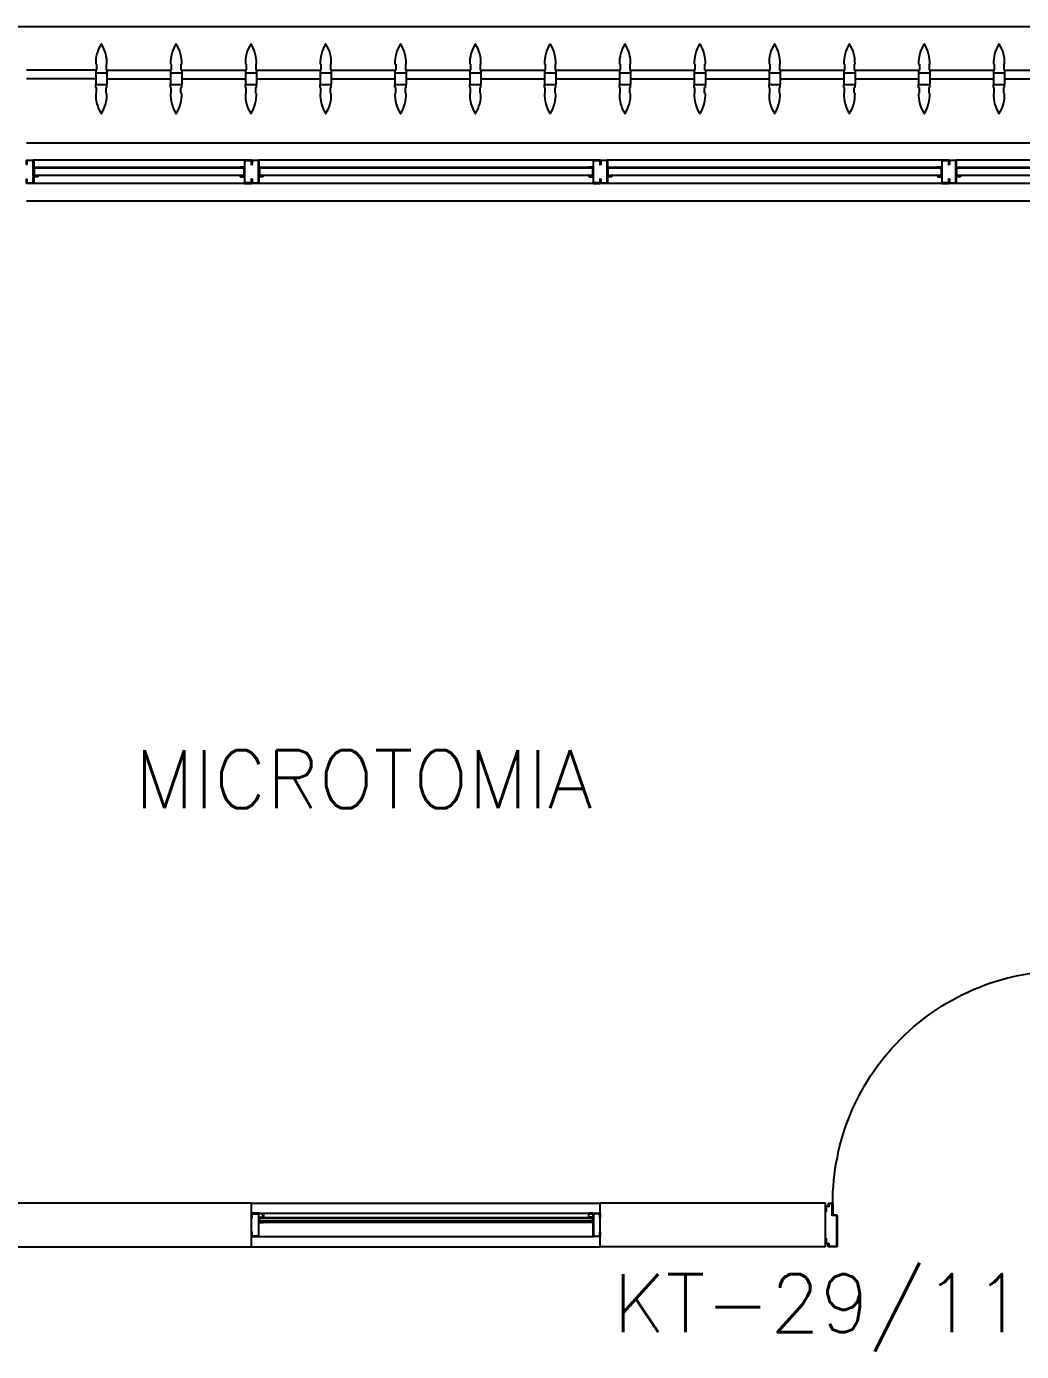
# Model space of a CAD drawing. Header units: millimetres. Extents: x 2686 to 2939, y 1294 to 1441.
# Drawn here: x 2834.321 to 2837.745, y 1434.015 to 1438.575 of the extents above; entities that cross this region are included whole.
import ezdxf

# ---------------------------------------------------------------- set-up
doc = ezdxf.new("R2010")
doc.units = ezdxf.units.MM
for name, color, linetype in [('AR-ALV', 2, 'Continuous'), ('AR-ESQ', 1, 'Continuous'), ('AR-PEITORIL', 1, 'Continuous'), ('AR-PORTA', 1, 'Continuous'), ('BR-PAINEL', 1, 'Continuous'), ('BR-SUPORTE', 1, 'Continuous'), ('DT-ESQ-BAGUETE-C', 1, 'Continuous'), ('DT-ESQ-BAGUETE-V', 1, 'Continuous'), ('DT-ESQ-CHAPA DOBRADA-V', 1, 'Continuous'), ('DT-ESQ-MARCO-V', 1, 'Continuous'), ('DT-ESQ-PERFIL CADEIRA-C', 2, 'Continuous'), ('DT-ESQ-PERFIL CADEIRA-V', 2, 'Continuous'), ('DT-ESQ-PERFIL U SIMPLES-C', 2, 'Continuous'), ('DT-ESQ-PERFIL U-C', 2, 'Continuous'), ('DT-ESQ-PERFIL U-V', 1, 'Continuous'), ('DT-ESQ-VENEZIANA-C', 1, 'Continuous'), ('DT-ESQ-VENEZIANA-V', 1, 'Continuous'), ('DT-ESQ-VIDRO-C', 2, 'Continuous'), ('DT-ESQ-VIDRO-V', 71, 'Continuous'), ('DT-TXTMOD', 1, 'Continuous'), ('ENDEREÇO', 2, 'Continuous'), ('ibio', 2, 'Continuous'), ('maçaneta', 1, 'Continuous'), ('mov', 1, 'Continuous'), ('PM-PERFIL U-C', 2, 'Continuous'), ('PM-VIDRO', 2, 'Continuous'), ('pm1', 2, 'Continuous'), ('pm2', 2, 'Continuous'), ('TEXTO', 2, 'Continuous')]:
    doc.layers.add(name, color=color, linetype=linetype)
doc.styles.add('S10', font='simplex.shx', dxfattribs={"height": 0.1})
doc.styles.add('UNB-100', font='simplex.shx', dxfattribs={"height": 0.2})
doc.styles.add('UNB1-100', font='simplex.shx', dxfattribs={"height": 0.2})

# ---------------------------------------------------------------- blocks, each defined once
blk = doc.blocks.new('EF26-P')
at = {"layer": 'DT-ESQ-BAGUETE-C', "ltscale": 0.1}
for points in [[(0.4225, -0.08), (0.409, -0.08), (0.409, -0.0785), (0.422, -0.0785, 0.414214), (0.4225, -0.078), (0.4225, -0.067, 0.414214), (0.422, -0.0665), (0.409, -0.0665), (0.409, -0.065), (0.4225, -0.065, -0.414214), (0.424, -0.0665), (0.424, -0.0785, -0.414214)], [(0.7015, -0.08), (0.715, -0.08), (0.715, -0.0785), (0.702, -0.0785, -0.414214), (0.7015, -0.078), (0.7015, -0.067, -0.414214), (0.702, -0.0665), (0.715, -0.0665), (0.715, -0.065), (0.7015, -0.065, 0.414214), (0.7, -0.0665), (0.7, -0.0785, 0.414214)], [(0.0735, -0.125), (0.06, -0.125), (0.06, -0.1235), (0.073, -0.1235, 0.414214), (0.0735, -0.123), (0.0735, -0.112, 0.414214), (0.073, -0.1115), (0.06, -0.1115), (0.06, -0.11), (0.0735, -0.11, -0.414214), (0.075, -0.1115), (0.075, -0.1235, -0.414214)], [(0.339, -0.125), (0.3525, -0.125), (0.3525, -0.1235), (0.3395, -0.1235, -0.414214), (0.339, -0.123), (0.339, -0.112, -0.414214), (0.3395, -0.1115), (0.3525, -0.1115), (0.3525, -0.11), (0.339, -0.11, 0.414214), (0.3375, -0.1115), (0.3375, -0.1235, 0.414214)]]:
    blk.add_lwpolyline(points, format="xyb", close=True, dxfattribs=at)
at = {"layer": 'DT-ESQ-BAGUETE-V', "ltscale": 0.1}
for p, q in [((0.4225, -0.065), (0.7015, -0.065)), ((0.0735, -0.11), (0.339, -0.11))]:
    blk.add_line(p, q, dxfattribs=at)
at = {"layer": 'DT-ESQ-CHAPA DOBRADA-V', "ltscale": 0.1}
for p, q in [((0.025, -0.077), (0.374, -0.077)), ((0.025, -0.08), (0.374, -0.08))]:
    blk.add_line(p, q, dxfattribs=at)
at = {"layer": 'DT-ESQ-MARCO-V', "ltscale": 0.1}
for p, q in [((0.7985, -0.06), (1.3515, -0.06)), ((1.3985, -0.06), (1.9515, -0.06)), ((1.9985, -0.06), (3.1515, -0.06)), ((3.1985, -0.06), (4.3515, -0.06)), ((4.3985, -0.06), (5.1265, -0.06)), ((0.7985, -0.14), (1.3515, -0.14)), ((1.3985, -0.14), (1.9515, -0.14)), ((1.9985, -0.14), (3.1515, -0.14)), ((3.1985, -0.14), (4.3515, -0.14)), ((4.3985, -0.14), (5.1265, -0.14))]:
    blk.add_line(p, q, dxfattribs=at)
at = {"layer": 'DT-ESQ-PERFIL CADEIRA-C', "ltscale": 0.1}
for p, q in [((0.376, -0.0885), (0.4225, -0.0885)), ((0.75, -0.0885), (0.7015, -0.0885)), ((0.025, -0.1335), (0.0735, -0.1335)), ((0.3855, -0.1335), (0.339, -0.1335))]:
    blk.add_line(p, q, dxfattribs=at)
for points in [[(0.4225, -0.087, -1), (0.4225, -0.09), (0.376, -0.09, -0.414214), (0.374, -0.088), (0.374, -0.067, -0.414214), (0.376, -0.065), (0.4075, -0.065, -0.414214), (0.409, -0.0665), (0.409, -0.087)], [(0.409, -0.0885, -0.198913), (0.4079, -0.0881, -0.198913), (0.4075, -0.087), (0.4075, -0.067, 0.414214), (0.407, -0.0665), (0.376, -0.0665, 0.414214), (0.3755, -0.067), (0.3755, -0.088, 0.414214), (0.376, -0.0885)], [(0.7015, -0.09), (0.75, -0.09), (0.75, -0.0885), (0.715, -0.0885, 0.198912), (0.7161, -0.0881, 0.198913), (0.7165, -0.087), (0.7165, -0.067, -0.414214), (0.717, -0.0665), (0.75, -0.0665), (0.75, -0.065), (0.7165, -0.065, 0.414214), (0.715, -0.0665), (0.715, -0.0785), (0.715, -0.08), (0.715, -0.087), (0.7015, -0.087, 1)], [(0.0735, -0.135), (0.025, -0.135), (0.025, -0.1335), (0.06, -0.1335, -0.198912), (0.0589, -0.1331, -0.198913), (0.0585, -0.132), (0.0585, -0.112, 0.414214), (0.058, -0.1115), (0.025, -0.1115), (0.025, -0.11), (0.0585, -0.11, -0.414214), (0.06, -0.1115), (0.06, -0.1235), (0.06, -0.125), (0.06, -0.132), (0.0735, -0.132, -1)], [(0.339, -0.132, 1), (0.339, -0.135), (0.3855, -0.135, 0.414214), (0.3875, -0.133), (0.3875, -0.112, 0.414214), (0.3855, -0.11), (0.354, -0.11, 0.414214), (0.3525, -0.1115), (0.3525, -0.132)], [(0.3525, -0.1335, 0.198913), (0.3536, -0.1331, 0.198913), (0.354, -0.132), (0.354, -0.112, -0.414214), (0.3545, -0.1115), (0.3855, -0.1115, -0.414214), (0.386, -0.112), (0.386, -0.133, -0.414214), (0.3855, -0.1335)]]:
    blk.add_lwpolyline(points, format="xyb", close=True, dxfattribs=at)
at = {"layer": 'DT-ESQ-PERFIL CADEIRA-V', "ltscale": 0.1}
for p, q in [((0.4075, -0.09), (0.7015, -0.09)), ((0.0735, -0.135), (0.339, -0.135))]:
    blk.add_line(p, q, dxfattribs=at)
at = {"layer": 'DT-ESQ-PERFIL U SIMPLES-C', "ltscale": 0.1}
for points in [[(0.376, -0.102), (0.384, -0.102), (0.384, -0.1005), (0.376, -0.1005, -0.414214), (0.3755, -0.1), (0.3755, -0.092, -0.414214), (0.376, -0.0915), (0.384, -0.0915), (0.384, -0.09), (0.376, -0.09, 0.414214), (0.374, -0.092), (0.374, -0.1, 0.414214)], [(0.3855, -0.098), (0.3775, -0.098), (0.3775, -0.0995), (0.3855, -0.0995, -0.414214), (0.386, -0.1), (0.386, -0.108, -0.414214), (0.3855, -0.1085), (0.3775, -0.1085), (0.3775, -0.11), (0.3855, -0.11, 0.414214), (0.3875, -0.108), (0.3875, -0.1, 0.414214)]]:
    blk.add_lwpolyline(points, format="xyb", close=True, dxfattribs=at)
at = {"layer": 'DT-ESQ-PERFIL U-C', "ltscale": 0.1}
for points in [[(0, -0.0615, -0.414214), (0.0015, -0.06), (0.0235, -0.06, -0.414214), (0.025, -0.0615), (0.025, -0.1385, -0.414214), (0.0235, -0.14), (0.0015, -0.14, -0.414214), (0, -0.1385), (0, -0.125), (0.0015, -0.125), (0.0015, -0.138, 0.414214), (0.002, -0.1385), (0.023, -0.1385, 0.414214), (0.0235, -0.138), (0.0235, -0.062, 0.414214), (0.023, -0.0615), (0.002, -0.0615, 0.414214), (0.0015, -0.062), (0.0015, -0.075), (0, -0.075)], [(0.775, -0.0615, 0.414214), (0.7735, -0.06), (0.7515, -0.06, 0.414214), (0.75, -0.0615), (0.75, -0.1385, 0.414214), (0.7515, -0.14), (0.7735, -0.14, 0.414214), (0.775, -0.1385), (0.775, -0.125), (0.7735, -0.125), (0.7735, -0.138, -0.414214), (0.773, -0.1385), (0.752, -0.1385, -0.414214), (0.7515, -0.138), (0.7515, -0.062, -0.414214), (0.752, -0.0615), (0.773, -0.0615, -0.414214), (0.7735, -0.062), (0.7735, -0.075), (0.775, -0.075)], [(0.8, -0.1285), (0.8, -0.1385, -0.414214), (0.7985, -0.14), (0.7765, -0.14, -0.414214), (0.775, -0.1385), (0.775, -0.125), (0.7765, -0.125), (0.7765, -0.138, 0.414214), (0.777, -0.1385), (0.798, -0.1385, 0.414214), (0.7985, -0.138), (0.7985, -0.1285), (0.7855, -0.1285, -0.414214), (0.784, -0.127), (0.784, -0.117, -0.414214), (0.7855, -0.1155), (0.7985, -0.1155), (0.7985, -0.0845), (0.7855, -0.0845, -0.414214), (0.784, -0.083), (0.784, -0.073, -0.414214), (0.7855, -0.0715), (0.7985, -0.0715), (0.7985, -0.062, 0.414214), (0.798, -0.0615), (0.777, -0.0615, 0.414214), (0.7765, -0.062), (0.7765, -0.075), (0.775, -0.075), (0.775, -0.0615, -0.414214), (0.7765, -0.06), (0.7985, -0.06, -0.414214), (0.8, -0.0615), (0.8, -0.0715, -0.414214), (0.7985, -0.073), (0.7855, -0.073), (0.7855, -0.083), (0.7985, -0.083), (0.7985, -0.083, -0.414214), (0.8, -0.0845), (0.8, -0.1155, -0.414214), (0.7985, -0.117), (0.7985, -0.117), (0.7855, -0.117), (0.7855, -0.127), (0.7985, -0.127, -0.414214)], [(1.35, -0.1285), (1.35, -0.1385, 0.414214), (1.3515, -0.14), (1.3735, -0.14, 0.414214), (1.375, -0.1385), (1.375, -0.125), (1.3735, -0.125), (1.3735, -0.138, -0.414214), (1.373, -0.1385), (1.352, -0.1385, -0.414214), (1.3515, -0.138), (1.3515, -0.1285), (1.3645, -0.1285, 0.414214), (1.366, -0.127), (1.366, -0.117, 0.414214), (1.3645, -0.1155), (1.3515, -0.1155), (1.3515, -0.0845), (1.3645, -0.0845, 0.414214), (1.366, -0.083), (1.366, -0.073, 0.414214), (1.3645, -0.0715), (1.3515, -0.0715), (1.3515, -0.062, -0.414214), (1.352, -0.0615), (1.373, -0.0615, -0.414214), (1.3735, -0.062), (1.3735, -0.075), (1.375, -0.075), (1.375, -0.0615, 0.414214), (1.3735, -0.06), (1.3515, -0.06, 0.414214), (1.35, -0.0615), (1.35, -0.0715, 0.414214), (1.3515, -0.073), (1.3645, -0.073), (1.3645, -0.083), (1.3515, -0.083), (1.3515, -0.083, 0.414214), (1.35, -0.0845), (1.35, -0.1155, 0.414214), (1.3515, -0.117), (1.3515, -0.117), (1.3645, -0.117), (1.3645, -0.127), (1.3515, -0.127, 0.414214)], [(1.4, -0.1234), (1.4, -0.086), (1.4135, -0.086, 1), (1.4135, -0.083), (1.4, -0.083), (1.4, -0.0615, 0.414214), (1.3985, -0.06), (1.3765, -0.06, 0.414214), (1.375, -0.0615), (1.375, -0.075), (1.3765, -0.075), (1.3765, -0.0615), (1.3985, -0.0615), (1.3985, -0.083, 0.414214), (1.4, -0.0845, 0.414214), (1.3985, -0.086), (1.3985, -0.1234), (1.3985, -0.1385), (1.3765, -0.1385), (1.3765, -0.125), (1.375, -0.125), (1.375, -0.1385, 0.414214), (1.3765, -0.14), (1.3985, -0.14, 0.414214), (1.4, -0.1385)], [(1.415, -0.086), (1.4015, -0.086, 0.414214), (1.4, -0.0875), (1.4, -0.1145, 0.414214), (1.4015, -0.116), (1.415, -0.116), (1.415, -0.1145), (1.4015, -0.1145), (1.4015, -0.0875), (1.415, -0.0875)], [(1.95, -0.1234), (1.95, -0.086), (1.9365, -0.086, -1), (1.9365, -0.083), (1.95, -0.083), (1.95, -0.0615, -0.414214), (1.9515, -0.06), (1.9735, -0.06, -0.414214), (1.975, -0.0615), (1.975, -0.075), (1.9735, -0.075), (1.9735, -0.0615), (1.9515, -0.0615), (1.9515, -0.083, -0.414214), (1.95, -0.0845, -0.414214), (1.9515, -0.086), (1.9515, -0.1234), (1.9515, -0.1385), (1.9735, -0.1385), (1.9735, -0.125), (1.975, -0.125), (1.975, -0.1385, -0.414214), (1.9735, -0.14), (1.9515, -0.14, -0.414214), (1.95, -0.1385)], [(1.935, -0.086), (1.9485, -0.086, -0.414214), (1.95, -0.0875), (1.95, -0.1145, -0.414214), (1.9485, -0.116), (1.935, -0.116), (1.935, -0.1145), (1.9485, -0.1145), (1.9485, -0.0875), (1.935, -0.0875)], [(2, -0.1234), (2, -0.086), (2.0135, -0.086, 1), (2.0135, -0.083), (2, -0.083), (2, -0.0615, 0.414214), (1.9985, -0.06), (1.9765, -0.06, 0.414214), (1.975, -0.0615), (1.975, -0.075), (1.9765, -0.075), (1.9765, -0.0615), (1.9985, -0.0615), (1.9985, -0.083, 0.414214), (2, -0.0845, 0.414214), (1.9985, -0.086), (1.9985, -0.1234), (1.9985, -0.1385), (1.9765, -0.1385), (1.9765, -0.125), (1.975, -0.125), (1.975, -0.1385, 0.414214), (1.9765, -0.14), (1.9985, -0.14, 0.414214), (2, -0.1385)], [(2.015, -0.086), (2.0015, -0.086, 0.414214), (2, -0.0875), (2, -0.1145, 0.414214), (2.0015, -0.116), (2.015, -0.116), (2.015, -0.1145), (2.0015, -0.1145), (2.0015, -0.0875), (2.015, -0.0875)], [(3.15, -0.1234), (3.15, -0.086), (3.1365, -0.086, -1), (3.1365, -0.083), (3.15, -0.083), (3.15, -0.0615, -0.414214), (3.1515, -0.06), (3.1735, -0.06, -0.414214), (3.175, -0.0615), (3.175, -0.075), (3.1735, -0.075), (3.1735, -0.0615), (3.1515, -0.0615), (3.1515, -0.083, -0.414214), (3.15, -0.0845, -0.414214), (3.1515, -0.086), (3.1515, -0.1234), (3.1515, -0.1385), (3.1735, -0.1385), (3.1735, -0.125), (3.175, -0.125), (3.175, -0.1385, -0.414214), (3.1735, -0.14), (3.1515, -0.14, -0.414214), (3.15, -0.1385)], [(3.135, -0.086), (3.1485, -0.086, -0.414214), (3.15, -0.0875), (3.15, -0.1145, -0.414214), (3.1485, -0.116), (3.135, -0.116), (3.135, -0.1145), (3.1485, -0.1145), (3.1485, -0.0875), (3.135, -0.0875)], [(3.2, -0.1234), (3.2, -0.086), (3.2135, -0.086, 1), (3.2135, -0.083), (3.2, -0.083), (3.2, -0.0615, 0.414214), (3.1985, -0.06), (3.1765, -0.06, 0.414214), (3.175, -0.0615), (3.175, -0.075), (3.1765, -0.075), (3.1765, -0.0615), (3.1985, -0.0615), (3.1985, -0.083, 0.414214), (3.2, -0.0845, 0.414214), (3.1985, -0.086), (3.1985, -0.1234), (3.1985, -0.1385), (3.1765, -0.1385), (3.1765, -0.125), (3.175, -0.125), (3.175, -0.1385, 0.414214), (3.1765, -0.14), (3.1985, -0.14, 0.414214), (3.2, -0.1385)], [(3.215, -0.086), (3.2015, -0.086, 0.414214), (3.2, -0.0875), (3.2, -0.1145, 0.414214), (3.2015, -0.116), (3.215, -0.116), (3.215, -0.1145), (3.2015, -0.1145), (3.2015, -0.0875), (3.215, -0.0875)], [(4.35, -0.1234), (4.35, -0.086), (4.3365, -0.086, -1), (4.3365, -0.083), (4.35, -0.083), (4.35, -0.0615, -0.414214), (4.3515, -0.06), (4.3735, -0.06, -0.414214), (4.375, -0.0615), (4.375, -0.075), (4.3735, -0.075), (4.3735, -0.0615), (4.3515, -0.0615), (4.3515, -0.083, -0.414214), (4.35, -0.0845, -0.414214), (4.3515, -0.086), (4.3515, -0.1234), (4.3515, -0.1385), (4.3735, -0.1385), (4.3735, -0.125), (4.375, -0.125), (4.375, -0.1385, -0.414214), (4.3735, -0.14), (4.3515, -0.14, -0.414214), (4.35, -0.1385)], [(4.335, -0.086), (4.3485, -0.086, -0.414214), (4.35, -0.0875), (4.35, -0.1145, -0.414214), (4.3485, -0.116), (4.335, -0.116), (4.335, -0.1145), (4.3485, -0.1145), (4.3485, -0.0875), (4.335, -0.0875)], [(4.4, -0.1234), (4.4, -0.086), (4.4135, -0.086, 1), (4.4135, -0.083), (4.4, -0.083), (4.4, -0.0615, 0.414214), (4.3985, -0.06), (4.3765, -0.06, 0.414214), (4.375, -0.0615), (4.375, -0.075), (4.3765, -0.075), (4.3765, -0.0615), (4.3985, -0.0615), (4.3985, -0.083, 0.414214), (4.4, -0.0845, 0.414214), (4.3985, -0.086), (4.3985, -0.1234), (4.3985, -0.1385), (4.3765, -0.1385), (4.3765, -0.125), (4.375, -0.125), (4.375, -0.1385, 0.414214), (4.3765, -0.14), (4.3985, -0.14, 0.414214), (4.4, -0.1385)], [(4.415, -0.086), (4.4015, -0.086, 0.414214), (4.4, -0.0875), (4.4, -0.1145, 0.414214), (4.4015, -0.116), (4.415, -0.116), (4.415, -0.1145), (4.4015, -0.1145), (4.4015, -0.0875), (4.415, -0.0875)], [(5.125, -0.1234), (5.125, -0.086), (5.1115, -0.086, -1), (5.1115, -0.083), (5.125, -0.083), (5.125, -0.0615, -0.414214), (5.1265, -0.06), (5.1485, -0.06, -0.414214), (5.15, -0.0615), (5.15, -0.075), (5.1485, -0.075), (5.1485, -0.0615), (5.1265, -0.0615), (5.1265, -0.083, -0.414214), (5.125, -0.0845, -0.414214), (5.1265, -0.086), (5.1265, -0.1234), (5.1265, -0.1385), (5.1485, -0.1385), (5.1485, -0.125), (5.15, -0.125), (5.15, -0.1385, -0.414214), (5.1485, -0.14), (5.1265, -0.14, -0.414214), (5.125, -0.1385)], [(5.11, -0.086), (5.1235, -0.086, -0.414214), (5.125, -0.0875), (5.125, -0.1145, -0.414214), (5.1235, -0.116), (5.11, -0.116), (5.11, -0.1145), (5.1235, -0.1145), (5.1235, -0.0875), (5.11, -0.0875)]]:
    blk.add_lwpolyline(points, format="xyb", close=True, dxfattribs=at)
for points in [[(1.4, -0.0845), (1.4135, -0.0845)], [(1.95, -0.0845), (1.9365, -0.0845)], [(2, -0.0845), (2.0135, -0.0845)], [(3.15, -0.0845), (3.1365, -0.0845)], [(3.2, -0.0845), (3.2135, -0.0845)], [(4.35, -0.0845), (4.3365, -0.0845)], [(4.4, -0.0845), (4.4135, -0.0845)], [(5.125, -0.0845), (5.1115, -0.0845)]]:
    blk.add_lwpolyline(points, dxfattribs=at)
at = {"layer": 'DT-ESQ-PERFIL U-V', "ltscale": 0.1}
for p, q in [((0.0235, -0.06), (0.7515, -0.06)), ((0.0235, -0.14), (0.7515, -0.14))]:
    blk.add_line(p, q, dxfattribs=at)
at = {"layer": 'DT-ESQ-VENEZIANA-C', "ltscale": 0.1}
for p, q in [((1.4015, -0.113), (1.9485, -0.113)), ((1.4015, -0.1145), (1.9485, -0.1145)), ((2.0015, -0.113), (3.1485, -0.113)), ((2.0015, -0.1145), (3.1485, -0.1145)), ((3.2015, -0.113), (4.3485, -0.113)), ((3.2015, -0.1145), (4.3485, -0.1145)), ((4.4015, -0.113), (5.1235, -0.113)), ((4.4015, -0.1145), (5.1235, -0.1145))]:
    blk.add_line(p, q, dxfattribs=at)
at = {"layer": 'DT-ESQ-VENEZIANA-V', "ltscale": 0.1}
for p, q in [((1.4015, -0.0875), (1.9485, -0.0875)), ((2.0015, -0.0875), (3.1485, -0.0875)), ((3.2015, -0.0875), (4.3485, -0.0875)), ((4.4015, -0.0875), (5.1235, -0.0875))]:
    blk.add_line(p, q, dxfattribs=at)
at = {"layer": 'DT-ESQ-VIDRO-C', "ltscale": 0.1}
for points in [[(0.7125, -0.085), (0.7125, -0.082), (0.4115, -0.082), (0.4115, -0.085)], [(1.3625, -0.081), (1.3625, -0.075), (0.7875, -0.075), (0.7875, -0.081)], [(0.063, -0.13), (0.063, -0.127), (0.3495, -0.127), (0.3495, -0.13)]]:
    blk.add_lwpolyline(points, close=True, dxfattribs=at)
at = {"layer": 'DT-ESQ-VIDRO-V', "ltscale": 0.1}
blk.add_lwpolyline([(1.3625, -0.119), (1.3625, -0.125), (0.7875, -0.125), (0.7875, -0.119)], close=True, dxfattribs=at)
at = {"layer": 'DT-TXTMOD', "ltscale": 0.1, "style": 'S10', "flags": 3}
for tag, p in [('M01', (0.025, -0.28)), ('M02', (0.3253, -0.28)), ('M03', (0.627, -0.28)), ('M04', (0.9288, -0.28)), ('M05', (1.2306, -0.28)), ('M06', (1.5323, -0.28)), ('M07', (1.8341, -0.28)), ('M08', (2.1359, -0.28)), ('M09', (2.4376, -0.28)), ('M10', (2.7394, -0.28)), ('M11', (3.0412, -0.28)), ('M12', (3.3429, -0.28)), ('M13', (3.6447, -0.28)), ('M14', (3.9464, -0.28)), ('M15', (4.2482, -0.28)), ('M16', (4.55, -0.28)), ('M17', (4.8517, -0.28))]:
    blk.add_attdef(tag, p, '', height=0.1, dxfattribs=at)
blk = doc.blocks.new('EF05-P')
at = {"layer": 'DT-ESQ-BAGUETE-C', "ltscale": 0.1}
for points in [[(0.039, -0.05), (0.0255, -0.05), (0.0255, -0.0485), (0.039, -0.0485), (0.039, -0.0365), (0.0255, -0.0365), (0.0255, -0.035), (0.039, -0.035, -0.414214), (0.0405, -0.0365), (0.0405, -0.0485, -0.414214)], [(1.161, -0.05), (1.1745, -0.05), (1.1745, -0.0485), (1.161, -0.0485), (1.161, -0.0365), (1.1745, -0.0365), (1.1745, -0.035), (1.161, -0.035, 0.414214), (1.1595, -0.0365), (1.1595, -0.0485, 0.414214)]]:
    blk.add_lwpolyline(points, format="xyb", close=True, dxfattribs=at)
at = {"layer": 'DT-ESQ-BAGUETE-V', "ltscale": 0.1}
blk.add_line((1.161, -0.05), (0.039, -0.05), dxfattribs=at)
at = {"layer": 'DT-ESQ-CHAPA DOBRADA-V', "ltscale": 0.1}
blk.add_line((1.16, -0.067), (0.04, -0.067), dxfattribs=at)
at = {"layer": 'DT-ESQ-MARCO-V', "ltscale": 0.1}
for p, q in [((0.0235, -0.035), (1.1765, -0.035)), ((0.0235, -0.115), (1.1765, -0.115))]:
    blk.add_line(p, q, dxfattribs=at)
at = {"layer": 'DT-ESQ-PERFIL U-C', "ltscale": 0.1}
for points in [[(0.025, -0.0655), (0.025, -0.0655, 0.414214), (0.0235, -0.067), (0.0235, -0.1135), (0.0015, -0.1135), (0.0015, -0.1), (0, -0.1), (0, -0.1135, 0.414214), (0.0015, -0.115), (0.0235, -0.115, 0.414214), (0.025, -0.1135), (0.025, -0.067), (0.04, -0.067, 1), (0.04, -0.064), (0.025, -0.064), (0.025, -0.0365, 0.414214), (0.0235, -0.035), (0.0015, -0.035, 0.414214), (0, -0.0365), (0, -0.05), (0.0015, -0.05), (0.0015, -0.0365), (0.0235, -0.0365), (0.0235, -0.064, 0.414214), (0.025, -0.0655), (0.04, -0.0655)], [(1.175, -0.0655), (1.175, -0.0655, -0.414214), (1.1765, -0.067), (1.1765, -0.1135), (1.1985, -0.1135), (1.1985, -0.1), (1.2, -0.1), (1.2, -0.1135, -0.414214), (1.1985, -0.115), (1.1765, -0.115, -0.414214), (1.175, -0.1135), (1.175, -0.067), (1.16, -0.067, -1), (1.16, -0.064), (1.175, -0.064), (1.175, -0.0365, -0.414214), (1.1765, -0.035), (1.1985, -0.035, -0.414214), (1.2, -0.0365), (1.2, -0.05), (1.1985, -0.05), (1.1985, -0.0365), (1.1765, -0.0365), (1.1765, -0.064, -0.414214), (1.175, -0.0655), (1.16, -0.0655)]]:
    blk.add_lwpolyline(points, format="xyb", dxfattribs=at)
at = {"layer": 'DT-ESQ-VIDRO-C', "ltscale": 0.1}
blk.add_lwpolyline([(0.027, -0.062), (0.027, -0.052), (1.173, -0.052), (1.173, -0.062)], close=True, dxfattribs=at)
at = {"layer": 'DT-TXTMOD', "ltscale": 0.1, "style": 'S10', "flags": 3}
blk.add_attdef('EF05', (0.05, 0), '', height=0.1, dxfattribs=at)
blk = doc.blocks.new('PM3V')
at = {"layer": 'maçaneta'}
for points in [[(0.02, 0.9), (-0.035, 0.9), (-0.035, 0.79), (0, 0.79), (0, 0.8), (-0.02, 0.8), (-0.02, 0.8785, -0.414214), (-0.0185, 0.88), (0.02, 0.88)], [(0.125, 0.9), (0.07, 0.9), (0.07, 0.88), (0.1085, 0.88, -0.414214), (0.11, 0.8785), (0.11, 0.8), (0.09, 0.8), (0.09, 0.79), (0.125, 0.79)]]:
    blk.add_lwpolyline(points, format="xyb", close=True, dxfattribs=at)
for points in [[(0.02, 0.79), (0.02, 0.83), (0.025, 0.83), (0.025, 0.79)], [(0.07, 0.79), (0.07, 0.83), (0.065, 0.83), (0.065, 0.79)]]:
    blk.add_lwpolyline(points, close=True, dxfattribs=at)
at = {"layer": 'mov'}
blk.add_arc((0.025, 0.15), 0.8, 356.8472, 90, dxfattribs=at)
at = {"layer": 'PM-PERFIL U-C'}
for p, q in [((0, 0.12), (0, 0.1385)), ((0.0015, 0.14), (0.01, 0.14)), ((0.002, 0.138), (0.002, 0.12)), ((0.0105, 0.138), (0.002, 0.138)), ((0.01, 0.14), (0.01, 0.1485)), ((0.0115, 0.15), (0.0235, 0.15)), ((0.012, 0.148), (0.012, 0.1395)), ((0.023, 0.148), (0.012, 0.148)), ((0.023, 0.1085), (0.023, 0.148)), ((0.025, 0.1485), (0.025, 0.109)), ((0.825, 0.1485), (0.825, 0.109)), ((0.8385, 0.15), (0.8265, 0.15)), ((0.827, 0.148), (0.838, 0.148)), ((0.827, 0.1085), (0.827, 0.148)), ((0.838, 0.148), (0.838, 0.1395)), ((0.8395, 0.138), (0.848, 0.138)), ((0.84, 0.14), (0.84, 0.1485)), ((0.8485, 0.14), (0.84, 0.14)), ((0.848, 0.138), (0.848, 0.12)), ((0.85, 0.12), (0.85, 0.1385)), ((0.002, 0.12), (0, 0.12)), ((0.038, 0.107), (0.0245, 0.107)), ((0.0385, 0.109), (0.025, 0.109)), ((0.038, 0.107), (0.038, 0.002)), ((0.04, 0.1075), (0.04, 0.0015)), ((0.81, 0.1075), (0.81, 0.0015)), ((0.8115, 0.109), (0.825, 0.109)), ((0.812, 0.107), (0.8255, 0.107)), ((0.812, 0.107), (0.812, 0.002)), ((0.848, 0.12), (0.85, 0.12)), ((0, 0.03), (0.002, 0.03)), ((0, 0.0115), (0, 0.03)), ((0.01, 0.01), (0.0015, 0.01)), ((0.002, 0.03), (0.002, 0.012)), ((0.002, 0.012), (0.0105, 0.012)), ((0.01, 0.0015), (0.01, 0.01)), ((0.0385, 0), (0.0115, 0)), ((0.012, 0.0105), (0.012, 0.002)), ((0.012, 0.002), (0.038, 0.002)), ((0.8115, 0), (0.8385, 0)), ((0.838, 0.002), (0.812, 0.002)), ((0.838, 0.0105), (0.838, 0.002)), ((0.848, 0.012), (0.8395, 0.012)), ((0.84, 0.0015), (0.84, 0.01)), ((0.84, 0.01), (0.8485, 0.01)), ((0.85, 0.03), (0.848, 0.03)), ((0.848, 0.03), (0.848, 0.012)), ((0.85, 0.0115), (0.85, 0.03))]:
    blk.add_line(p, q, dxfattribs=at)
for centre, start, end in [((0.0015, 0.1385), 90, 180), ((0.0115, 0.1485), 90, 180), ((0.0105, 0.1395), 270, 0), ((0.0235, 0.1485), 360, 90), ((0.8265, 0.1485), 90, 180), ((0.8395, 0.1395), 180, 270), ((0.8385, 0.1485), 0, 90), ((0.8485, 0.1385), 0, 90), ((0.0245, 0.1085), 180, 270), ((0.0385, 0.1075), 0, 90), ((0.8115, 0.1075), 90, 180), ((0.8255, 0.1085), 270, 0), ((0.0015, 0.0115), 180, 270), ((0.0115, 0.0015), 180, 270), ((0.0105, 0.0105), 0, 90), ((0.0385, 0.0015), 269.9386, 0), ((0.8115, 0.0015), 180, 270.0614), ((0.8395, 0.0105), 90, 180), ((0.8385, 0.0015), 270, 0), ((0.8485, 0.0115), 270, 0)]:
    blk.add_arc(centre, 0.0015, start, end, dxfattribs=at)
at = {"layer": 'PM-VIDRO', "color": 1}
for p, q in [((0.04, 0.45), (0.04, 0.75)), ((0.05, 0.75), (0.05, 0.45))]:
    blk.add_line(p, q, dxfattribs=at)
at = {"layer": 'pm1'}
for p, q in [((0.025, 0.95), (0.065, 0.95)), ((0.025, 0.75), (0.025, 0.95)), ((0.065, 0.95), (0.065, 0.76)), ((0.04, 0.75), (0.025, 0.75)), ((0.065, 0.76), (0.04, 0.76)), ((0.04, 0.75), (0.04, 0.76)), ((0.05, 0.76), (0.05, 0.75)), ((0.065, 0.75), (0.05, 0.75)), ((0.065, 0.76), (0.065, 0.75)), ((0.025, 0.15), (0.025, 0.45)), ((0.04, 0.45), (0.025, 0.45)), ((0.04, 0.44), (0.04, 0.45)), ((0.065, 0.44), (0.04, 0.44)), ((0.065, 0.45), (0.05, 0.45)), ((0.05, 0.45), (0.05, 0.44)), ((0.065, 0.45), (0.065, 0.44)), ((0.065, 0.44), (0.065, 0.15)), ((0.065, 0.15), (0.025, 0.15))]:
    blk.add_line(p, q, dxfattribs=at)
at = {"layer": 'pm2'}
for p, q in [((0.025, 0.45), (0.025, 0.75)), ((0.065, 0.75), (0.065, 0.45)), ((0.025, 0.15), (0.025, 0.109)), ((0.025, 0.109), (0.035, 0.109)), ((0.8252, 0.109), (0.8152, 0.109)), ((0.8152, 0), (0.8402, 0)), ((0.8402, 0.01), (0.8502, 0.01)), ((0.8402, 0), (0.8402, 0.01))]:
    blk.add_line(p, q, dxfattribs=at)

msp = doc.modelspace()

# ---------------------------------------------------------------- linework, layer by layer
at = {"layer": 'AR-ALV'}
for p, q in [((2835.0957, 1434.5252), (2833.6707, 1434.5252)), ((2835.0957, 1434.3752), (2835.0957, 1434.5252)), ((2837.0705, 1434.5252), (2836.2957, 1434.5252)), ((2836.2957, 1434.3752), (2836.2957, 1434.5252)), ((2837.0705, 1434.3752), (2837.0705, 1434.5252)), ((2829.2707, 1434.3749), (2835.0957, 1434.3749)), ((2837.0705, 1434.3752), (2836.2957, 1434.3752))]:
    msp.add_line(p, q, dxfattribs=at)
at = {"layer": 'AR-PEITORIL'}
for p, q in [((2834.3207, 1438.1749), (2839.4707, 1438.1749)), ((2834.3207, 1437.9749), (2839.4707, 1437.9749)), ((2835.0957, 1434.5252), (2836.2957, 1434.5252)), ((2835.0957, 1434.3752), (2836.2957, 1434.3752))]:
    msp.add_line(p, q, dxfattribs=at)
at = {"layer": 'BR-PAINEL'}
for p, q in [((2834.559, 1438.4449), (2834.5615, 1438.4449)), ((2834.559, 1438.4249), (2834.559, 1438.4149)), ((2834.559, 1438.4249), (2834.5615, 1438.4249)), ((2834.559, 1438.4149), (2834.5974, 1438.4149)), ((2834.559, 1438.4149), (2834.559, 1438.3749)), ((2834.5615, 1438.4449), (2834.5615, 1438.4249)), ((2834.5949, 1438.4449), (2834.5949, 1438.4249)), ((2834.5974, 1438.4449), (2834.5949, 1438.4449)), ((2834.5974, 1438.4249), (2834.5949, 1438.4249)), ((2834.5974, 1438.4249), (2834.5974, 1438.4149)), ((2834.5974, 1438.4149), (2834.5974, 1438.3749)), ((2834.8165, 1438.4449), (2834.819, 1438.4449)), ((2834.8165, 1438.4249), (2834.8165, 1438.4149)), ((2834.8165, 1438.4249), (2834.819, 1438.4249)), ((2834.8165, 1438.4149), (2834.8549, 1438.4149)), ((2834.8165, 1438.4149), (2834.8165, 1438.3749)), ((2834.819, 1438.4449), (2834.819, 1438.4249)), ((2834.8524, 1438.4449), (2834.8524, 1438.4249)), ((2834.8549, 1438.4449), (2834.8524, 1438.4449)), ((2834.8549, 1438.4249), (2834.8524, 1438.4249)), ((2834.8549, 1438.4249), (2834.8549, 1438.4149)), ((2834.8549, 1438.4149), (2834.8549, 1438.3749)), ((2835.074, 1438.4449), (2835.0765, 1438.4449)), ((2835.074, 1438.4249), (2835.074, 1438.4149)), ((2835.074, 1438.4249), (2835.0765, 1438.4249)), ((2835.074, 1438.4149), (2835.1124, 1438.4149)), ((2835.074, 1438.4149), (2835.074, 1438.3749)), ((2835.0765, 1438.4449), (2835.0765, 1438.4249)), ((2835.1099, 1438.4449), (2835.1099, 1438.4249)), ((2835.1124, 1438.4449), (2835.1099, 1438.4449)), ((2835.1124, 1438.4249), (2835.1099, 1438.4249)), ((2835.1124, 1438.4249), (2835.1124, 1438.4149)), ((2835.1124, 1438.4149), (2835.1124, 1438.3749)), ((2835.3315, 1438.4449), (2835.334, 1438.4449)), ((2835.3315, 1438.4249), (2835.3315, 1438.4149)), ((2835.3315, 1438.4249), (2835.334, 1438.4249)), ((2835.3315, 1438.4149), (2835.3699, 1438.4149)), ((2835.3315, 1438.4149), (2835.3315, 1438.3749)), ((2835.334, 1438.4449), (2835.334, 1438.4249)), ((2835.3674, 1438.4449), (2835.3674, 1438.4249)), ((2835.3699, 1438.4449), (2835.3674, 1438.4449)), ((2835.3699, 1438.4249), (2835.3674, 1438.4249)), ((2835.3699, 1438.4249), (2835.3699, 1438.4149)), ((2835.3699, 1438.4149), (2835.3699, 1438.3749)), ((2835.589, 1438.4449), (2835.5915, 1438.4449)), ((2835.589, 1438.4249), (2835.589, 1438.4149)), ((2835.589, 1438.4249), (2835.5915, 1438.4249)), ((2835.589, 1438.4149), (2835.6274, 1438.4149)), ((2835.589, 1438.4149), (2835.589, 1438.3749)), ((2835.5915, 1438.4449), (2835.5915, 1438.4249)), ((2835.6249, 1438.4449), (2835.6249, 1438.4249)), ((2835.6274, 1438.4449), (2835.6249, 1438.4449)), ((2835.6274, 1438.4249), (2835.6249, 1438.4249)), ((2835.6274, 1438.4249), (2835.6274, 1438.4149)), ((2835.6274, 1438.4149), (2835.6274, 1438.3749)), ((2835.8465, 1438.4449), (2835.849, 1438.4449)), ((2835.8465, 1438.4249), (2835.8465, 1438.4149)), ((2835.8465, 1438.4249), (2835.849, 1438.4249)), ((2835.8465, 1438.4149), (2835.8849, 1438.4149)), ((2835.8465, 1438.4149), (2835.8465, 1438.3749)), ((2835.849, 1438.4449), (2835.849, 1438.4249)), ((2835.8824, 1438.4449), (2835.8824, 1438.4249)), ((2835.8849, 1438.4449), (2835.8824, 1438.4449)), ((2835.8849, 1438.4249), (2835.8824, 1438.4249)), ((2835.8849, 1438.4249), (2835.8849, 1438.4149)), ((2835.8849, 1438.4149), (2835.8849, 1438.3749)), ((2836.104, 1438.4449), (2836.1065, 1438.4449)), ((2836.104, 1438.4249), (2836.104, 1438.4149)), ((2836.104, 1438.4249), (2836.1065, 1438.4249)), ((2836.104, 1438.4149), (2836.1424, 1438.4149)), ((2836.104, 1438.4149), (2836.104, 1438.3749)), ((2836.1065, 1438.4449), (2836.1065, 1438.4249)), ((2836.1399, 1438.4449), (2836.1399, 1438.4249)), ((2836.1424, 1438.4449), (2836.1399, 1438.4449)), ((2836.1424, 1438.4249), (2836.1399, 1438.4249)), ((2836.1424, 1438.4249), (2836.1424, 1438.4149)), ((2836.1424, 1438.4149), (2836.1424, 1438.3749)), ((2836.3615, 1438.4449), (2836.364, 1438.4449)), ((2836.3615, 1438.4249), (2836.3615, 1438.4149)), ((2836.3615, 1438.4249), (2836.364, 1438.4249)), ((2836.3615, 1438.4149), (2836.3999, 1438.4149)), ((2836.3615, 1438.4149), (2836.3615, 1438.3749)), ((2836.364, 1438.4449), (2836.364, 1438.4249)), ((2836.3974, 1438.4449), (2836.3974, 1438.4249)), ((2836.3999, 1438.4449), (2836.3974, 1438.4449)), ((2836.3999, 1438.4249), (2836.3974, 1438.4249)), ((2836.3999, 1438.4249), (2836.3999, 1438.4149)), ((2836.3999, 1438.4149), (2836.3999, 1438.3749)), ((2836.619, 1438.4449), (2836.6215, 1438.4449)), ((2836.619, 1438.4249), (2836.619, 1438.4149)), ((2836.619, 1438.4249), (2836.6215, 1438.4249)), ((2836.619, 1438.4149), (2836.6574, 1438.4149)), ((2836.619, 1438.4149), (2836.619, 1438.3749)), ((2836.6215, 1438.4449), (2836.6215, 1438.4249)), ((2836.6549, 1438.4449), (2836.6549, 1438.4249)), ((2836.6574, 1438.4449), (2836.6549, 1438.4449)), ((2836.6574, 1438.4249), (2836.6549, 1438.4249)), ((2836.6574, 1438.4249), (2836.6574, 1438.4149)), ((2836.6574, 1438.4149), (2836.6574, 1438.3749)), ((2836.8765, 1438.4449), (2836.879, 1438.4449)), ((2836.8765, 1438.4249), (2836.8765, 1438.4149)), ((2836.8765, 1438.4249), (2836.879, 1438.4249)), ((2836.8765, 1438.4149), (2836.9149, 1438.4149)), ((2836.8765, 1438.4149), (2836.8765, 1438.3749)), ((2836.879, 1438.4449), (2836.879, 1438.4249)), ((2836.9124, 1438.4449), (2836.9124, 1438.4249)), ((2836.9149, 1438.4449), (2836.9124, 1438.4449)), ((2836.9149, 1438.4249), (2836.9124, 1438.4249)), ((2836.9149, 1438.4249), (2836.9149, 1438.4149)), ((2836.9149, 1438.4149), (2836.9149, 1438.3749)), ((2837.134, 1438.4449), (2837.1365, 1438.4449)), ((2837.134, 1438.4249), (2837.134, 1438.4149)), ((2837.134, 1438.4249), (2837.1365, 1438.4249)), ((2837.134, 1438.4149), (2837.1724, 1438.4149)), ((2837.134, 1438.4149), (2837.134, 1438.3749)), ((2837.1365, 1438.4449), (2837.1365, 1438.4249)), ((2837.1699, 1438.4449), (2837.1699, 1438.4249)), ((2837.1724, 1438.4449), (2837.1699, 1438.4449)), ((2837.1724, 1438.4249), (2837.1699, 1438.4249)), ((2837.1724, 1438.4249), (2837.1724, 1438.4149)), ((2837.1724, 1438.4149), (2837.1724, 1438.3749)), ((2837.3915, 1438.4449), (2837.394, 1438.4449)), ((2837.3915, 1438.4249), (2837.3915, 1438.4149)), ((2837.3915, 1438.4249), (2837.394, 1438.4249)), ((2837.3915, 1438.4149), (2837.4299, 1438.4149)), ((2837.3915, 1438.4149), (2837.3915, 1438.3749)), ((2837.394, 1438.4449), (2837.394, 1438.4249)), ((2837.4274, 1438.4449), (2837.4274, 1438.4249)), ((2837.4299, 1438.4449), (2837.4274, 1438.4449)), ((2837.4299, 1438.4249), (2837.4274, 1438.4249)), ((2837.4299, 1438.4249), (2837.4299, 1438.4149)), ((2837.4299, 1438.4149), (2837.4299, 1438.3749)), ((2837.649, 1438.4449), (2837.6515, 1438.4449)), ((2837.649, 1438.4249), (2837.649, 1438.4149)), ((2837.649, 1438.4249), (2837.6515, 1438.4249)), ((2837.649, 1438.4149), (2837.6874, 1438.4149)), ((2837.649, 1438.4149), (2837.649, 1438.3749)), ((2837.6515, 1438.4449), (2837.6515, 1438.4249)), ((2837.6849, 1438.4449), (2837.6849, 1438.4249)), ((2837.6874, 1438.4449), (2837.6849, 1438.4449)), ((2837.6874, 1438.4249), (2837.6849, 1438.4249)), ((2837.6874, 1438.4249), (2837.6874, 1438.4149)), ((2837.6874, 1438.4149), (2837.6874, 1438.3749)), ((2834.559, 1438.3749), (2834.5974, 1438.3749)), ((2834.559, 1438.3649), (2834.559, 1438.3749)), ((2834.559, 1438.3649), (2834.5615, 1438.3649)), ((2834.5615, 1438.3449), (2834.5615, 1438.3649)), ((2834.5974, 1438.3649), (2834.5949, 1438.3649)), ((2834.5949, 1438.3449), (2834.5949, 1438.3649)), ((2834.5974, 1438.3649), (2834.5974, 1438.3749)), ((2834.8165, 1438.3749), (2834.8549, 1438.3749)), ((2834.8165, 1438.3649), (2834.8165, 1438.3749)), ((2834.8165, 1438.3649), (2834.819, 1438.3649)), ((2834.819, 1438.3449), (2834.819, 1438.3649)), ((2834.8549, 1438.3649), (2834.8524, 1438.3649)), ((2834.8524, 1438.3449), (2834.8524, 1438.3649)), ((2834.8549, 1438.3649), (2834.8549, 1438.3749)), ((2835.074, 1438.3749), (2835.1124, 1438.3749)), ((2835.074, 1438.3649), (2835.074, 1438.3749)), ((2835.074, 1438.3649), (2835.0765, 1438.3649)), ((2835.0765, 1438.3449), (2835.0765, 1438.3649)), ((2835.1124, 1438.3649), (2835.1099, 1438.3649)), ((2835.1099, 1438.3449), (2835.1099, 1438.3649)), ((2835.1124, 1438.3649), (2835.1124, 1438.3749)), ((2835.3315, 1438.3749), (2835.3699, 1438.3749)), ((2835.3315, 1438.3649), (2835.3315, 1438.3749)), ((2835.3315, 1438.3649), (2835.334, 1438.3649)), ((2835.334, 1438.3449), (2835.334, 1438.3649)), ((2835.3699, 1438.3649), (2835.3674, 1438.3649)), ((2835.3674, 1438.3449), (2835.3674, 1438.3649)), ((2835.3699, 1438.3649), (2835.3699, 1438.3749)), ((2835.589, 1438.3749), (2835.6274, 1438.3749)), ((2835.589, 1438.3649), (2835.589, 1438.3749)), ((2835.589, 1438.3649), (2835.5915, 1438.3649)), ((2835.5915, 1438.3449), (2835.5915, 1438.3649)), ((2835.6274, 1438.3649), (2835.6249, 1438.3649)), ((2835.6249, 1438.3449), (2835.6249, 1438.3649)), ((2835.6274, 1438.3649), (2835.6274, 1438.3749)), ((2835.8465, 1438.3749), (2835.8849, 1438.3749)), ((2835.8465, 1438.3649), (2835.8465, 1438.3749)), ((2835.8465, 1438.3649), (2835.849, 1438.3649)), ((2835.849, 1438.3449), (2835.849, 1438.3649)), ((2835.8849, 1438.3649), (2835.8824, 1438.3649)), ((2835.8824, 1438.3449), (2835.8824, 1438.3649)), ((2835.8849, 1438.3649), (2835.8849, 1438.3749)), ((2836.104, 1438.3749), (2836.1424, 1438.3749)), ((2836.104, 1438.3649), (2836.104, 1438.3749)), ((2836.104, 1438.3649), (2836.1065, 1438.3649)), ((2836.1065, 1438.3449), (2836.1065, 1438.3649)), ((2836.1424, 1438.3649), (2836.1399, 1438.3649)), ((2836.1399, 1438.3449), (2836.1399, 1438.3649)), ((2836.1424, 1438.3649), (2836.1424, 1438.3749)), ((2836.3615, 1438.3749), (2836.3999, 1438.3749)), ((2836.3615, 1438.3649), (2836.3615, 1438.3749)), ((2836.3615, 1438.3649), (2836.364, 1438.3649)), ((2836.364, 1438.3449), (2836.364, 1438.3649)), ((2836.3999, 1438.3649), (2836.3974, 1438.3649)), ((2836.3974, 1438.3449), (2836.3974, 1438.3649)), ((2836.3999, 1438.3649), (2836.3999, 1438.3749)), ((2836.619, 1438.3749), (2836.6574, 1438.3749)), ((2836.619, 1438.3649), (2836.619, 1438.3749)), ((2836.619, 1438.3649), (2836.6215, 1438.3649)), ((2836.6215, 1438.3449), (2836.6215, 1438.3649)), ((2836.6574, 1438.3649), (2836.6549, 1438.3649)), ((2836.6549, 1438.3449), (2836.6549, 1438.3649)), ((2836.6574, 1438.3649), (2836.6574, 1438.3749)), ((2836.8765, 1438.3749), (2836.9149, 1438.3749)), ((2836.8765, 1438.3649), (2836.8765, 1438.3749)), ((2836.8765, 1438.3649), (2836.879, 1438.3649)), ((2836.879, 1438.3449), (2836.879, 1438.3649)), ((2836.9149, 1438.3649), (2836.9124, 1438.3649)), ((2836.9124, 1438.3449), (2836.9124, 1438.3649)), ((2836.9149, 1438.3649), (2836.9149, 1438.3749)), ((2837.134, 1438.3749), (2837.1724, 1438.3749)), ((2837.134, 1438.3649), (2837.134, 1438.3749)), ((2837.134, 1438.3649), (2837.1365, 1438.3649)), ((2837.1365, 1438.3449), (2837.1365, 1438.3649)), ((2837.1724, 1438.3649), (2837.1699, 1438.3649)), ((2837.1699, 1438.3449), (2837.1699, 1438.3649)), ((2837.1724, 1438.3649), (2837.1724, 1438.3749)), ((2837.3915, 1438.3749), (2837.4299, 1438.3749)), ((2837.3915, 1438.3649), (2837.3915, 1438.3749)), ((2837.3915, 1438.3649), (2837.394, 1438.3649)), ((2837.394, 1438.3449), (2837.394, 1438.3649)), ((2837.4299, 1438.3649), (2837.4274, 1438.3649)), ((2837.4274, 1438.3449), (2837.4274, 1438.3649)), ((2837.4299, 1438.3649), (2837.4299, 1438.3749)), ((2837.649, 1438.3749), (2837.6874, 1438.3749)), ((2837.649, 1438.3649), (2837.649, 1438.3749)), ((2837.649, 1438.3649), (2837.6515, 1438.3649)), ((2837.6515, 1438.3449), (2837.6515, 1438.3649)), ((2837.6874, 1438.3649), (2837.6849, 1438.3649)), ((2837.6849, 1438.3449), (2837.6849, 1438.3649)), ((2837.6874, 1438.3649), (2837.6874, 1438.3749)), ((2834.559, 1438.3449), (2834.5615, 1438.3449)), ((2834.5974, 1438.3449), (2834.5949, 1438.3449)), ((2834.8165, 1438.3449), (2834.819, 1438.3449)), ((2834.8549, 1438.3449), (2834.8524, 1438.3449)), ((2835.074, 1438.3449), (2835.0765, 1438.3449)), ((2835.1124, 1438.3449), (2835.1099, 1438.3449)), ((2835.3315, 1438.3449), (2835.334, 1438.3449)), ((2835.3699, 1438.3449), (2835.3674, 1438.3449)), ((2835.589, 1438.3449), (2835.5915, 1438.3449)), ((2835.6274, 1438.3449), (2835.6249, 1438.3449)), ((2835.8465, 1438.3449), (2835.849, 1438.3449)), ((2835.8849, 1438.3449), (2835.8824, 1438.3449)), ((2836.104, 1438.3449), (2836.1065, 1438.3449)), ((2836.1424, 1438.3449), (2836.1399, 1438.3449)), ((2836.3615, 1438.3449), (2836.364, 1438.3449)), ((2836.3999, 1438.3449), (2836.3974, 1438.3449)), ((2836.619, 1438.3449), (2836.6215, 1438.3449)), ((2836.6574, 1438.3449), (2836.6549, 1438.3449)), ((2836.8765, 1438.3449), (2836.879, 1438.3449)), ((2836.9149, 1438.3449), (2836.9124, 1438.3449)), ((2837.134, 1438.3449), (2837.1365, 1438.3449)), ((2837.1724, 1438.3449), (2837.1699, 1438.3449)), ((2837.3915, 1438.3449), (2837.394, 1438.3449)), ((2837.4299, 1438.3449), (2837.4274, 1438.3449)), ((2837.649, 1438.3449), (2837.6515, 1438.3449)), ((2837.6874, 1438.3449), (2837.6849, 1438.3449))]:
    msp.add_line(p, q, dxfattribs=at)
for centre, radius, start, end in [((2834.684, 1438.4488), 0.1251, 148.4721, 181.772), ((2834.5782, 1438.5136), 0.001, 37.1012, 142.8988), ((2834.4724, 1438.4488), 0.1251, 358.228, 31.5279), ((2834.9415, 1438.4488), 0.1251, 148.4721, 181.772), ((2834.8357, 1438.5136), 0.001, 37.1012, 142.8988), ((2834.7299, 1438.4488), 0.1251, 358.228, 31.5279), ((2835.199, 1438.4488), 0.1251, 148.4721, 181.772), ((2835.0932, 1438.5136), 0.001, 37.1012, 142.8988), ((2834.9874, 1438.4488), 0.1251, 358.228, 31.5279), ((2835.4565, 1438.4488), 0.1251, 148.4721, 181.772), ((2835.3507, 1438.5136), 0.001, 37.1012, 142.8988), ((2835.2449, 1438.4488), 0.1251, 358.228, 31.5279), ((2835.714, 1438.4488), 0.1251, 148.4721, 181.772), ((2835.6082, 1438.5136), 0.001, 37.1012, 142.8988), ((2835.5024, 1438.4488), 0.1251, 358.228, 31.5279), ((2835.9715, 1438.4488), 0.1251, 148.4721, 181.772), ((2835.8657, 1438.5136), 0.001, 37.1012, 142.8988), ((2835.7599, 1438.4488), 0.1251, 358.228, 31.5279), ((2836.229, 1438.4488), 0.1251, 148.4721, 181.772), ((2836.1232, 1438.5136), 0.001, 37.1012, 142.8988), ((2836.0174, 1438.4488), 0.1251, 358.228, 31.5279), ((2836.4865, 1438.4488), 0.1251, 148.4721, 181.772), ((2836.3807, 1438.5136), 0.001, 37.1012, 142.8988), ((2836.2749, 1438.4488), 0.1251, 358.228, 31.5279), ((2836.744, 1438.4488), 0.1251, 148.4721, 181.772), ((2836.6382, 1438.5136), 0.001, 37.1012, 142.8988), ((2836.5324, 1438.4488), 0.1251, 358.228, 31.5279), ((2837.0015, 1438.4488), 0.1251, 148.4721, 181.772), ((2836.8957, 1438.5136), 0.001, 37.1012, 142.8988), ((2836.7899, 1438.4488), 0.1251, 358.228, 31.5279), ((2837.259, 1438.4488), 0.1251, 148.4721, 181.772), ((2837.1532, 1438.5136), 0.001, 37.1012, 142.8988), ((2837.0474, 1438.4488), 0.1251, 358.228, 31.5279), ((2837.5165, 1438.4488), 0.1251, 148.4721, 181.772), ((2837.4107, 1438.5136), 0.001, 37.1012, 142.8988), ((2837.3049, 1438.4488), 0.1251, 358.228, 31.5279), ((2837.774, 1438.4488), 0.1251, 148.4721, 181.772), ((2837.6682, 1438.5136), 0.001, 37.1012, 142.8988), ((2837.5624, 1438.4488), 0.1251, 358.228, 31.5279), ((2834.684, 1438.341), 0.1251, 178.228, 211.5279), ((2834.4724, 1438.341), 0.1251, 328.4721, 1.772), ((2834.9415, 1438.341), 0.1251, 178.228, 211.5279), ((2834.7299, 1438.341), 0.1251, 328.4721, 1.772), ((2835.199, 1438.341), 0.1251, 178.228, 211.5279), ((2834.9874, 1438.341), 0.1251, 328.4721, 1.772), ((2835.4565, 1438.341), 0.1251, 178.228, 211.5279), ((2835.2449, 1438.341), 0.1251, 328.4721, 1.772), ((2835.714, 1438.341), 0.1251, 178.228, 211.5279), ((2835.5024, 1438.341), 0.1251, 328.4721, 1.772), ((2835.9715, 1438.341), 0.1251, 178.228, 211.5279), ((2835.7599, 1438.341), 0.1251, 328.4721, 1.772), ((2836.229, 1438.341), 0.1251, 178.228, 211.5279), ((2836.0174, 1438.341), 0.1251, 328.4721, 1.772), ((2836.4865, 1438.341), 0.1251, 178.228, 211.5279), ((2836.2749, 1438.341), 0.1251, 328.4721, 1.772), ((2836.744, 1438.341), 0.1251, 178.228, 211.5279), ((2836.5324, 1438.341), 0.1251, 328.4721, 1.772), ((2837.0015, 1438.341), 0.1251, 178.228, 211.5279), ((2836.7899, 1438.341), 0.1251, 328.4721, 1.772), ((2837.259, 1438.341), 0.1251, 178.228, 211.5279), ((2837.0474, 1438.341), 0.1251, 328.4721, 1.772), ((2837.5165, 1438.341), 0.1251, 178.228, 211.5279), ((2837.3049, 1438.341), 0.1251, 328.4721, 1.772), ((2837.774, 1438.341), 0.1251, 178.228, 211.5279), ((2837.5624, 1438.341), 0.1251, 328.4721, 1.772), ((2834.5782, 1438.2762), 0.001, 217.1012, 322.8988), ((2834.8357, 1438.2762), 0.001, 217.1012, 322.8988), ((2835.0932, 1438.2762), 0.001, 217.1012, 322.8988), ((2835.3507, 1438.2762), 0.001, 217.1012, 322.8988), ((2835.6082, 1438.2762), 0.001, 217.1012, 322.8988), ((2835.8657, 1438.2762), 0.001, 217.1012, 322.8988), ((2836.1232, 1438.2762), 0.001, 217.1012, 322.8988), ((2836.3807, 1438.2762), 0.001, 217.1012, 322.8988), ((2836.6382, 1438.2762), 0.001, 217.1012, 322.8988), ((2836.8957, 1438.2762), 0.001, 217.1012, 322.8988), ((2837.1532, 1438.2762), 0.001, 217.1012, 322.8988), ((2837.4107, 1438.2762), 0.001, 217.1012, 322.8988), ((2837.6682, 1438.2762), 0.001, 217.1012, 322.8988)]:
    msp.add_arc(centre, radius, start, end, dxfattribs=at)
at = {"layer": 'BR-SUPORTE'}
for p, q in [((2834.559, 1438.4249), (2834.3207, 1438.4249)), ((2834.5974, 1438.4249), (2834.819, 1438.4249)), ((2834.8549, 1438.4249), (2835.0765, 1438.4249)), ((2835.1124, 1438.4249), (2835.334, 1438.4249)), ((2835.3699, 1438.4249), (2835.5915, 1438.4249)), ((2835.6274, 1438.4249), (2835.849, 1438.4249)), ((2835.8849, 1438.4249), (2836.1065, 1438.4249)), ((2836.1424, 1438.4249), (2836.364, 1438.4249)), ((2836.3999, 1438.4249), (2836.6215, 1438.4249)), ((2836.6574, 1438.4249), (2836.879, 1438.4249)), ((2836.9149, 1438.4249), (2837.1365, 1438.4249)), ((2837.1724, 1438.4249), (2837.394, 1438.4249)), ((2837.4299, 1438.4249), (2837.6515, 1438.4249)), ((2837.6874, 1438.4249), (2837.909, 1438.4249)), ((2834.559, 1438.3949), (2834.3207, 1438.3949)), ((2834.5974, 1438.3949), (2834.8165, 1438.3949)), ((2834.8549, 1438.3949), (2835.074, 1438.3949)), ((2835.1124, 1438.3949), (2835.3315, 1438.3949)), ((2835.3699, 1438.3949), (2835.589, 1438.3949)), ((2835.6274, 1438.3949), (2835.8465, 1438.3949)), ((2835.8849, 1438.3949), (2836.104, 1438.3949)), ((2836.1424, 1438.3949), (2836.3615, 1438.3949)), ((2836.3999, 1438.3949), (2836.619, 1438.3949)), ((2836.6574, 1438.3949), (2836.8765, 1438.3949)), ((2836.9149, 1438.3949), (2837.134, 1438.3949)), ((2837.1724, 1438.3949), (2837.3915, 1438.3949)), ((2837.4299, 1438.3949), (2837.649, 1438.3949)), ((2837.6874, 1438.3949), (2837.9065, 1438.3949))]:
    msp.add_line(p, q, dxfattribs=at)
at = {"layer": 'ibio'}
msp.add_line((2803.4707, 1438.5749), (2870.3207, 1438.5749), dxfattribs=at)

# ---------------------------------------------------------------- block references
at = {"layer": 'AR-ESQ', "rotation": 180}
msp.add_blockref('EF26-P', (2839.4707, 1437.9749), dxfattribs=at)
at = {"layer": 'AR-ESQ'}
msp.add_blockref('EF05-P', (2835.0957, 1434.5252), dxfattribs=at)
at = {"layer": 'AR-PORTA', "xscale": -1}
msp.add_blockref('PM3V', (2837.9207, 1434.3752), dxfattribs=at)

# ---------------------------------------------------------------- texts
at = {"layer": 'ENDEREÇO', "style": 'UNB1-100'}
msp.add_text('KT-29/11', height=0.2, dxfattribs=at).set_placement((2836.3405, 1434.0813))
at = {"layer": 'TEXTO', "style": 'UNB-100'}
msp.add_text('MICROTOMIA', height=0.2, dxfattribs=at).set_placement((2834.6923, 1435.8842))

doc.saveas('drawing.dxf')
